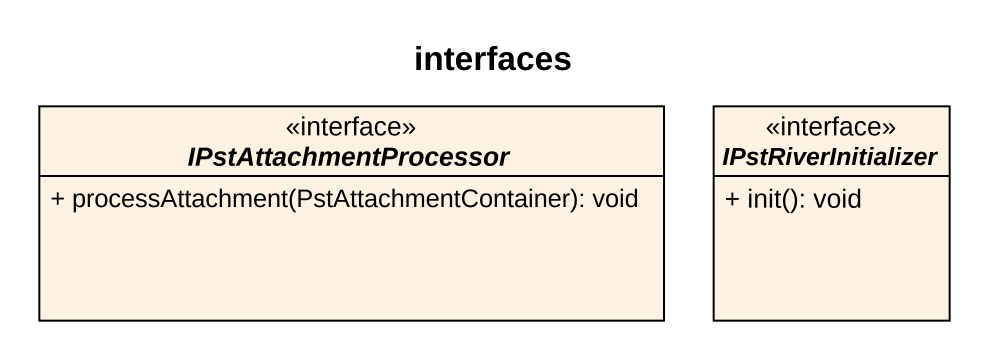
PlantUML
@startuml
title interfaces
hide circle
hide empty members
skinparam classAttributeIconSize 0
interface IPstAttachmentProcessor <<interface>> {
  + processAttachment(PstAttachmentContainer): void
}
interface IPstRiverInitializer <<interface>> {
  + init(): void
}
@enduml
